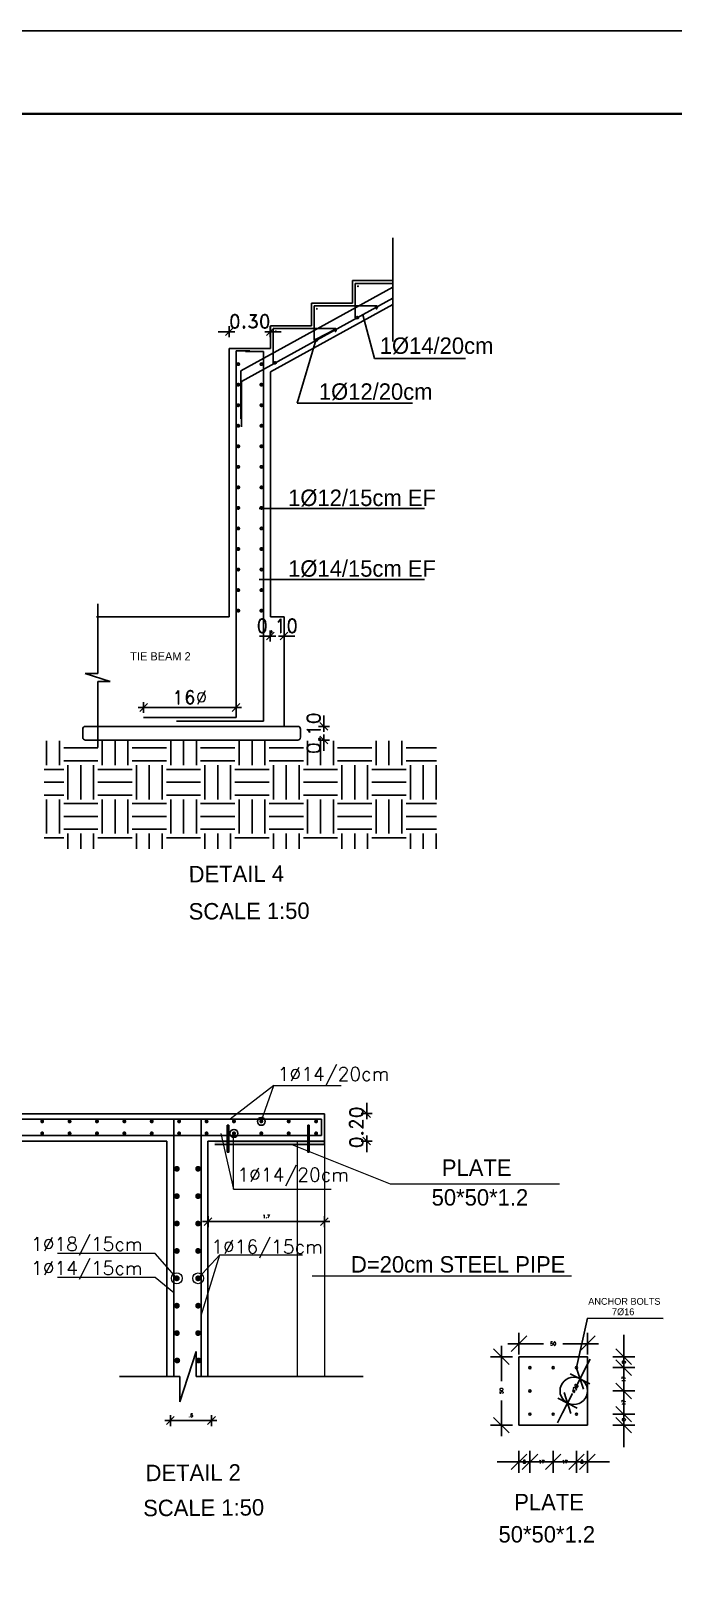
# Model space of a CAD drawing. Extents: x 166525 to 167198, y 178739 to 179747.
# Drawn here: x 167066.26 to 167075.64, y 179160.4 to 179182.91 of the extents above; entities that cross this region are included whole.
import ezdxf

# ---------------------------------------------------------------- set-up
doc = ezdxf.new("R2010")
doc.units = 0
doc.header["$MEASUREMENT"] = 0
doc.linetypes.add('AUSGEZOGEN', pattern=[0])
doc.linetypes.add('VONLAYER', pattern=[0])
doc.layers.get('0').update_dxf_attribs({"linetype": 'CONTINUOUS'})
doc.layers.get('DEFPOINTS').update_dxf_attribs({"linetype": 'CONTINUOUS'})
for name, color, linetype, lineweight in [('BEAM', 6, 'CONTINUOUS', 13), ('dimentions', 241, 'CONTINUOUS', 20), ('LINE', 8, 'CONTINUOUS', 9)]:
    doc.layers.add(name, color=color, linetype=linetype, lineweight=lineweight)
for name, color, linetype in [('BEAM-DIM', 4, 'CONTINUOUS'), ('COVER', 7, 'CONTINUOUS'), ('EBENE0', 7, 'AUSGEZOGEN'), ('FRAM-REIN', 2, 'CONTINUOUS'), ('MHATCH', 8, 'CONTINUOUS'), ('outdim', 42, 'CONTINUOUS'), ('Reinforcement', 10, 'CONTINUOUS'), ('SLAB-REIN', 2, 'CONTINUOUS'), ('ST', 2, 'CONTINUOUS'), ('TEXTM', 2, 'CONTINUOUS')]:
    doc.layers.add(name, color=color, linetype=linetype)
doc.styles.add('ROMAND10', font='ROMAND.shx', dxfattribs={"height": 0.2})
doc.styles.add('ROMANS', font='romans.shx')
doc.dimstyles.new('1-100-layout', dxfattribs={"dimtxt": 0.2, "dimasz": 0.08, "dimexe": 0.18, "dimexo": 0.0625, "dimgap": 0.05, "dimtad": 1, "dimzin": 12, "dimdsep": 46, "dimtxsty": 'ROMAND10', "dimblk": '2', "dimcen": 0, "dimdle": 0.15, "dimse1": 1, "dimse2": 1, "dimclrd": 256, "dimclre": 9, "dimclrt": 1, "dimazin": 0, "dimtfac": 1, "dimtix": 1, "dimtofl": 0, "dimtmove": 2, "dimatfit": 0, "dimldrblk": '2', "dimfxl": 1, "dimtolj": 1, "dimtzin": 0, "dimlwd": -1, "dimlwe": -1, "dimarcsym": 0})

# ---------------------------------------------------------------- blocks, each defined once
blk = doc.blocks.new('2')
for p, q in [((1, 0), (-1, 0)), ((0.71, 0.71), (-0.71, -0.71)), ((0, 1), (0, -1))]:
    blk.add_line(p, q)
blk = doc.blocks.new('*D1648')
at = {"layer": 'DEFPOINTS', "color": 0, "transparency": 16777216}
for p in [(167069.157, 179179.491), (167069.757, 179179.491), (167069.757, 179178.517)]:
    blk.add_point(p, dxfattribs=at)
at = {"layer": 'outdim', "transparency": 16777216}
for p, q in [((167069.077, 179178.517), (167068.997, 179178.517)), ((167069.837, 179178.517), (167069.917, 179178.517))]:
    blk.add_line(p, q, dxfattribs=at)
at = {"layer": 'outdim', "transparency": 16777216, "xscale": 0.08, "yscale": 0.08, "zscale": 0.08}
blk.add_blockref('2', (167069.157, 179178.517), dxfattribs=at)
at = {"layer": 'outdim', "transparency": 16777216, "xscale": 0.08, "yscale": 0.08, "zscale": 0.08, "rotation": 180}
blk.add_blockref('2', (167069.757, 179178.517), dxfattribs=at)
at = {"layer": 'outdim', "color": 1, "transparency": 16777216, "insert": (167069.457, 179178.667), "char_height": 0.2, "attachment_point": 5, "style": 'ROMAND10'}
blk.add_mtext('\\A1;0.30', dxfattribs=at)
blk = doc.blocks.new('*D1850')
at = {"layer": 'DEFPOINTS', "color": 0, "transparency": 16777216}
for p in [(167069.757, 179174.353), (167069.957, 179174.071), (167069.957, 179172.753)]:
    blk.add_point(p, dxfattribs=at)
at = {"layer": 'outdim', "transparency": 16777216}
for p, q in [((167069.677, 179174.071), (167069.597, 179174.071)), ((167070.037, 179174.071), (167070.117, 179174.071))]:
    blk.add_line(p, q, dxfattribs=at)
at = {"layer": 'outdim', "transparency": 16777216, "xscale": 0.08, "yscale": 0.08, "zscale": 0.08}
blk.add_blockref('2', (167069.757, 179174.071), dxfattribs=at)
at = {"layer": 'outdim', "transparency": 16777216, "xscale": 0.08, "yscale": 0.08, "zscale": 0.08, "rotation": 180}
blk.add_blockref('2', (167069.957, 179174.071), dxfattribs=at)
at = {"layer": 'outdim', "color": 1, "transparency": 16777216, "insert": (167069.857, 179174.221), "char_height": 0.2, "attachment_point": 5, "style": 'ROMAND10'}
blk.add_mtext('\\A1;0.10', dxfattribs=at)
blk = doc.blocks.new('*D1649')
at = {"layer": 'DEFPOINTS', "color": 0, "transparency": 16777216}
for p in [(167070.098, 179172.753), (167070.098, 179172.553), (167070.539, 179172.553)]:
    blk.add_point(p, dxfattribs=at)
at = {"layer": 'outdim', "transparency": 16777216}
for p, q in [((167070.539, 179172.833), (167070.539, 179172.913)), ((167070.539, 179172.473), (167070.539, 179172.393))]:
    blk.add_line(p, q, dxfattribs=at)
at = {"layer": 'outdim', "transparency": 16777216, "xscale": 0.08, "yscale": 0.08, "zscale": 0.08}
for p, rotation in [((167070.539, 179172.753), 270), ((167070.539, 179172.553), 90)]:
    blk.add_blockref('2', p, dxfattribs=dict(at, rotation=rotation))
at = {"layer": 'outdim', "color": 1, "transparency": 16777216, "insert": (167070.389, 179172.653), "char_height": 0.2, "attachment_point": 5, "rotation": 90, "style": 'ROMAND10'}
blk.add_mtext('\\A1;0.10', dxfattribs=at)
blk = doc.blocks.new('*D1851')
at = {"layer": 'DEFPOINTS', "color": 0, "transparency": 16777216}
for p in [(167070.547, 179167.096), (167070.547, 179166.696), (167071.165, 179166.696)]:
    blk.add_point(p, dxfattribs=at)
at = {"layer": 'outdim', "transparency": 16777216}
for p, q in [((167071.165, 179167.176), (167071.165, 179167.256)), ((167071.165, 179166.616), (167071.165, 179166.536))]:
    blk.add_line(p, q, dxfattribs=at)
at = {"layer": 'outdim', "transparency": 16777216, "xscale": 0.08, "yscale": 0.08, "zscale": 0.08}
for p, rotation in [((167071.165, 179167.096), 270), ((167071.165, 179166.696), 90)]:
    blk.add_blockref('2', p, dxfattribs=dict(at, rotation=rotation))
at = {"layer": 'outdim', "color": 1, "transparency": 16777216, "insert": (167071.015, 179166.896), "char_height": 0.2, "attachment_point": 5, "rotation": 90, "style": 'ROMAND10'}
blk.add_mtext('\\A1;0.20', dxfattribs=at)
blk = doc.blocks.new('*D1852')
at = {"layer": 'DEFPOINTS', "color": 0, "transparency": 16777216}
for p in [(167068.847, 179166.696), (167070.547, 179166.696), (167070.547, 179165.52)]:
    blk.add_point(p, dxfattribs=at)
at = {"layer": 'outdim', "transparency": 16777216}
blk.add_line((167068.927, 179165.52), (167070.467, 179165.52), dxfattribs=at)
at = {"layer": 'outdim', "transparency": 16777216, "xscale": 0.08, "yscale": 0.08, "zscale": 0.08, "rotation": 180}
blk.add_blockref('2', (167068.847, 179165.52), dxfattribs=at)
at = {"layer": 'outdim', "transparency": 16777216, "xscale": 0.08, "yscale": 0.08, "zscale": 0.08}
blk.add_blockref('2', (167070.547, 179165.52), dxfattribs=at)
at = {"layer": 'outdim', "color": 1, "transparency": 16777216, "insert": (167069.697, 179165.595), "char_height": 0.2, "attachment_point": 5, "style": 'ROMAND10'}
blk.add_mtext('\\A1;{\\H0.25x;1.7}', dxfattribs=at)
blk = doc.blocks.new('*D1650')
at = {"layer": 'DEFPOINTS', "color": 0, "transparency": 16777216}
for p in [(167068.298, 179162.959), (167068.898, 179162.959), (167068.898, 179162.614)]:
    blk.add_point(p, dxfattribs=at)
at = {"layer": 'outdim', "transparency": 16777216}
blk.add_line((167068.378, 179162.614), (167068.818, 179162.614), dxfattribs=at)
at = {"layer": 'outdim', "transparency": 16777216, "xscale": 0.08, "yscale": 0.08, "zscale": 0.08, "rotation": 180}
blk.add_blockref('2', (167068.298, 179162.614), dxfattribs=at)
at = {"layer": 'outdim', "transparency": 16777216, "xscale": 0.08, "yscale": 0.08, "zscale": 0.08}
blk.add_blockref('2', (167068.898, 179162.614), dxfattribs=at)
at = {"layer": 'outdim', "color": 1, "transparency": 16777216, "insert": (167068.598, 179162.689), "char_height": 0.2, "attachment_point": 5, "style": 'ROMAND10'}
blk.add_mtext('\\A1;{\\H0.25x;.6}', dxfattribs=at)
blk = doc.blocks.new('new block')
at = {"layer": 'FRAM-REIN', "const_width": 8.4}
blk.add_lwpolyline([(-3.4, 2.5, -1), (3.4, -2.5, -1)], format="xyb", close=True, dxfattribs=at)
blk = doc.blocks.new('*D39')
at = {"layer": 'DEFPOINTS', "color": 0, "transparency": 16777216}
for p in [(5087.397, -1021.603), (5086.897, -1021.698), (5087.397, -1021.698)]:
    blk.add_point(p, dxfattribs=at)
at = {"layer": 'outdim', "transparency": 16777216}
for p, q in [((5086.977, -1021.603), (5087.077, -1021.603)), ((5087.317, -1021.603), (5087.218, -1021.603))]:
    blk.add_line(p, q, dxfattribs=at)
at = {"layer": 'outdim', "transparency": 16777216, "xscale": 0.08, "yscale": 0.08, "zscale": 0.08, "rotation": 180}
blk.add_blockref('2', (5086.897, -1021.603), dxfattribs=at)
at = {"layer": 'outdim', "transparency": 16777216, "xscale": 0.08, "yscale": 0.08, "zscale": 0.08}
blk.add_blockref('2', (5087.397, -1021.603), dxfattribs=at)
at = {"layer": 'outdim', "color": 1, "transparency": 16777216, "insert": (5087.147, -1021.603), "char_height": 0.1, "attachment_point": 5, "style": 'ROMAND10'}
blk.add_mtext('\\A1;{\\H0.25x;50}', dxfattribs=at)
blk = doc.blocks.new('*D40')
at = {"layer": 'DEFPOINTS', "color": 0, "transparency": 16777216}
for p in [(5086.897, -1021.698), (5086.769, -1022.198), (5086.897, -1022.198)]:
    blk.add_point(p, dxfattribs=at)
at = {"layer": 'outdim', "transparency": 16777216}
for p, q in [((5086.769, -1021.778), (5086.769, -1021.878)), ((5086.769, -1022.118), (5086.769, -1022.018))]:
    blk.add_line(p, q, dxfattribs=at)
at = {"layer": 'outdim', "transparency": 16777216, "xscale": 0.08, "yscale": 0.08, "zscale": 0.08}
for p, rotation in [((5086.769, -1021.698), 90), ((5086.769, -1022.198), 270)]:
    blk.add_blockref('2', p, dxfattribs=dict(at, rotation=rotation))
at = {"layer": 'outdim', "color": 1, "transparency": 16777216, "insert": (5086.769, -1021.948), "char_height": 0.1, "attachment_point": 5, "rotation": 90, "style": 'ROMAND10'}
blk.add_mtext('\\A1;{\\H0.25x;50}', dxfattribs=at)
blk = doc.blocks.new('*D41')
at = {"layer": 'DEFPOINTS', "color": 0, "transparency": 16777216}
for p in [(5086.897, -1021.778), (5086.977, -1021.778), (5086.897, -1022.466)]:
    blk.add_point(p, dxfattribs=at)
at = {"layer": 'outdim', "transparency": 16777216}
for p, q in [((5086.817, -1022.466), (5086.737, -1022.466)), ((5087.057, -1022.466), (5087.137, -1022.466))]:
    blk.add_line(p, q, dxfattribs=at)
at = {"layer": 'outdim', "transparency": 16777216, "xscale": 0.08, "yscale": 0.08, "zscale": 0.08}
blk.add_blockref('2', (5086.897, -1022.466), dxfattribs=at)
at = {"layer": 'outdim', "transparency": 16777216, "xscale": 0.08, "yscale": 0.08, "zscale": 0.08, "rotation": 180}
blk.add_blockref('2', (5086.977, -1022.466), dxfattribs=at)
at = {"layer": 'outdim', "color": 1, "transparency": 16777216, "insert": (5086.937, -1022.466), "char_height": 0.1, "attachment_point": 5, "style": 'ROMAND10'}
blk.add_mtext('\\A1;{\\H0.25x;8}', dxfattribs=at)
blk = doc.blocks.new('*D42')
at = {"layer": 'DEFPOINTS', "color": 0, "transparency": 16777216}
for p in [(5086.977, -1022.118), (5087.147, -1022.118), (5087.147, -1022.466)]:
    blk.add_point(p, dxfattribs=at)
at = {"layer": 'outdim', "transparency": 16777216}
for p, q in [((5086.897, -1022.466), (5086.817, -1022.466)), ((5087.227, -1022.466), (5087.307, -1022.466))]:
    blk.add_line(p, q, dxfattribs=at)
at = {"layer": 'outdim', "transparency": 16777216, "xscale": 0.08, "yscale": 0.08, "zscale": 0.08}
blk.add_blockref('2', (5086.977, -1022.466), dxfattribs=at)
at = {"layer": 'outdim', "transparency": 16777216, "xscale": 0.08, "yscale": 0.08, "zscale": 0.08, "rotation": 180}
blk.add_blockref('2', (5087.147, -1022.466), dxfattribs=at)
at = {"layer": 'outdim', "color": 1, "transparency": 16777216, "insert": (5087.062, -1022.466), "char_height": 0.1, "attachment_point": 5, "style": 'ROMAND10'}
blk.add_mtext('\\A1;{\\H0.25x;17}', dxfattribs=at)
blk = doc.blocks.new('*D36')
at = {"layer": 'DEFPOINTS', "color": 0, "transparency": 16777216}
for p in [(5087.147, -1022.118), (5087.317, -1022.118), (5087.317, -1022.466)]:
    blk.add_point(p, dxfattribs=at)
at = {"layer": 'outdim', "transparency": 16777216}
for p, q in [((5087.067, -1022.466), (5086.987, -1022.466)), ((5087.397, -1022.466), (5087.477, -1022.466))]:
    blk.add_line(p, q, dxfattribs=at)
at = {"layer": 'outdim', "transparency": 16777216, "xscale": 0.08, "yscale": 0.08, "zscale": 0.08}
blk.add_blockref('2', (5087.147, -1022.466), dxfattribs=at)
at = {"layer": 'outdim', "transparency": 16777216, "xscale": 0.08, "yscale": 0.08, "zscale": 0.08, "rotation": 180}
blk.add_blockref('2', (5087.317, -1022.466), dxfattribs=at)
at = {"layer": 'outdim', "color": 1, "transparency": 16777216, "insert": (5087.232, -1022.466), "char_height": 0.1, "attachment_point": 5, "style": 'ROMAND10'}
blk.add_mtext('\\A1;{\\H0.25x;17}', dxfattribs=at)
blk = doc.blocks.new('*D37')
at = {"layer": 'DEFPOINTS', "color": 0, "transparency": 16777216}
for p in [(5087.317, -1022.118), (5087.397, -1022.118), (5087.397, -1022.466)]:
    blk.add_point(p, dxfattribs=at)
at = {"layer": 'outdim', "transparency": 16777216}
for p, q in [((5087.237, -1022.466), (5087.157, -1022.466)), ((5087.477, -1022.466), (5087.557, -1022.466))]:
    blk.add_line(p, q, dxfattribs=at)
at = {"layer": 'outdim', "transparency": 16777216, "xscale": 0.08, "yscale": 0.08, "zscale": 0.08}
blk.add_blockref('2', (5087.317, -1022.466), dxfattribs=at)
at = {"layer": 'outdim', "transparency": 16777216, "xscale": 0.08, "yscale": 0.08, "zscale": 0.08, "rotation": 180}
blk.add_blockref('2', (5087.397, -1022.466), dxfattribs=at)
at = {"layer": 'outdim', "color": 1, "transparency": 16777216, "insert": (5087.357, -1022.466), "char_height": 0.1, "attachment_point": 5, "style": 'ROMAND10'}
blk.add_mtext('\\A1;{\\H0.25x;8}', dxfattribs=at)
blk = doc.blocks.new('*D38')
at = {"layer": 'DEFPOINTS', "color": 0, "transparency": 16777216}
for p in [(5087.343, -1021.859), (5087.252, -1022.037)]:
    blk.add_point(p, dxfattribs=at)
at = {"layer": 'outdim', "transparency": 16777216}
for p, q in [((5087.379, -1021.788), (5087.416, -1021.717)), ((5087.215, -1022.108), (5087.179, -1022.18))]:
    blk.add_line(p, q, dxfattribs=at)
at = {"layer": 'outdim', "transparency": 16777216, "xscale": 0.08, "yscale": 0.08, "zscale": 0.08}
for p, rotation in [((5087.343, -1021.859), 242.9223156240745), ((5087.252, -1022.037), 62.92231562407446)]:
    blk.add_blockref('2', p, dxfattribs=dict(at, rotation=rotation))
at = {"layer": 'outdim', "color": 1, "transparency": 16777216, "insert": (5087.307, -1021.93), "char_height": 0.1, "attachment_point": 5, "rotation": 62.9223, "style": 'ROMAND10'}
blk.add_mtext('\\A1;{\\H0.25x;∅20}', dxfattribs=at)
blk = doc.blocks.new('*D32')
at = {"layer": 'DEFPOINTS', "color": 0, "transparency": 16777216}
for p in [(5086.975, -1022.118), (5086.975, -1022.198), (5087.662, -1022.198)]:
    blk.add_point(p, dxfattribs=at)
at = {"layer": 'outdim', "transparency": 16777216}
for p, q in [((5087.662, -1022.038), (5087.662, -1021.958)), ((5087.662, -1022.278), (5087.662, -1022.358))]:
    blk.add_line(p, q, dxfattribs=at)
at = {"layer": 'outdim', "transparency": 16777216, "xscale": 0.08, "yscale": 0.08, "zscale": 0.08}
for p, rotation in [((5087.662, -1022.118), 270), ((5087.662, -1022.198), 90)]:
    blk.add_blockref('2', p, dxfattribs=dict(at, rotation=rotation))
at = {"layer": 'outdim', "color": 1, "transparency": 16777216, "insert": (5087.662, -1022.158), "char_height": 0.1, "attachment_point": 5, "rotation": 90, "style": 'ROMAND10'}
blk.add_mtext('\\A1;{\\H0.25x;8}', dxfattribs=at)
blk = doc.blocks.new('*D33')
at = {"layer": 'DEFPOINTS', "color": 0, "transparency": 16777216}
for p in [(5087.315, -1021.948), (5087.662, -1021.948), (5087.315, -1022.118)]:
    blk.add_point(p, dxfattribs=at)
at = {"layer": 'outdim', "transparency": 16777216}
for p, q in [((5087.662, -1021.868), (5087.662, -1021.788)), ((5087.662, -1022.198), (5087.662, -1022.278))]:
    blk.add_line(p, q, dxfattribs=at)
at = {"layer": 'outdim', "transparency": 16777216, "xscale": 0.08, "yscale": 0.08, "zscale": 0.08}
for p, rotation in [((5087.662, -1021.948), 270), ((5087.662, -1022.118), 90)]:
    blk.add_blockref('2', p, dxfattribs=dict(at, rotation=rotation))
at = {"layer": 'outdim', "color": 1, "transparency": 16777216, "insert": (5087.662, -1022.033), "char_height": 0.1, "attachment_point": 5, "rotation": 90, "style": 'ROMAND10'}
blk.add_mtext('\\A1;{\\H0.25x;17}', dxfattribs=at)
blk = doc.blocks.new('*D34')
at = {"layer": 'DEFPOINTS', "color": 0, "transparency": 16777216}
for p in [(5087.315, -1021.778), (5087.662, -1021.778), (5087.315, -1021.948)]:
    blk.add_point(p, dxfattribs=at)
at = {"layer": 'outdim', "transparency": 16777216}
for p, q in [((5087.662, -1021.698), (5087.662, -1021.618)), ((5087.662, -1022.028), (5087.662, -1022.108))]:
    blk.add_line(p, q, dxfattribs=at)
at = {"layer": 'outdim', "transparency": 16777216, "xscale": 0.08, "yscale": 0.08, "zscale": 0.08}
for p, rotation in [((5087.662, -1021.778), 270), ((5087.662, -1021.948), 90)]:
    blk.add_blockref('2', p, dxfattribs=dict(at, rotation=rotation))
at = {"layer": 'outdim', "color": 1, "transparency": 16777216, "insert": (5087.662, -1021.863), "char_height": 0.1, "attachment_point": 5, "rotation": 90, "style": 'ROMAND10'}
blk.add_mtext('\\A1;{\\H0.25x;17}', dxfattribs=at)
blk = doc.blocks.new('*D35')
at = {"layer": 'DEFPOINTS', "color": 0, "transparency": 16777216}
for p in [(5087.315, -1021.698), (5087.662, -1021.698), (5087.315, -1021.778)]:
    blk.add_point(p, dxfattribs=at)
at = {"layer": 'outdim', "transparency": 16777216}
for p, q in [((5087.662, -1021.618), (5087.662, -1021.538)), ((5087.662, -1021.858), (5087.662, -1021.938))]:
    blk.add_line(p, q, dxfattribs=at)
at = {"layer": 'outdim', "transparency": 16777216, "xscale": 0.08, "yscale": 0.08, "zscale": 0.08}
for p, rotation in [((5087.662, -1021.698), 270), ((5087.662, -1021.778), 90)]:
    blk.add_blockref('2', p, dxfattribs=dict(at, rotation=rotation))
at = {"layer": 'outdim', "color": 1, "transparency": 16777216, "insert": (5087.662, -1021.738), "char_height": 0.1, "attachment_point": 5, "rotation": 90, "style": 'ROMAND10'}
blk.add_mtext('\\A1;{\\H0.25x;8}', dxfattribs=at)
blk = doc.blocks.new('*D1221')
at = {"layer": 'DEFPOINTS', "color": 0, "transparency": 16777216}
for p in [(167067.906, 179173.028), (167067.906, 179172.884), (167069.257, 179172.884)]:
    blk.add_point(p, dxfattribs=at)
at = {"layer": 'outdim', "transparency": 16777216}
blk.add_line((167069.177, 179173.028), (167067.986, 179173.028), dxfattribs=at)
at = {"layer": 'outdim', "transparency": 16777216, "xscale": 0.08, "yscale": 0.08, "zscale": 0.08, "rotation": 180}
blk.add_blockref('2', (167067.906, 179173.028), dxfattribs=at)
at = {"layer": 'outdim', "transparency": 16777216, "xscale": 0.08, "yscale": 0.08, "zscale": 0.08}
blk.add_blockref('2', (167069.257, 179173.028), dxfattribs=at)
at = {"layer": 'outdim', "color": 1, "transparency": 16777216, "insert": (167068.581, 179173.178), "char_height": 0.2, "attachment_point": 5, "style": 'ROMAND10'}
blk.add_mtext('\\A1;16%%C', dxfattribs=at)
blk = doc.blocks.new('A$C7AA342B0')
at = {"layer": 'outdim'}
for p, q in [((0.17, 0.768), (0.25, 1.129)), ((0.25, 1.129), (0.802, 1.128))]:
    blk.add_line(p, q, dxfattribs=at)
blk.add_lwpolyline([(-0.25, 0.848), (0.25, 0.848), (0.25, 0.348), (-0.25, 0.348)], close=True, dxfattribs=at)
for centre, radius in [((-0.17, 0.768), 0.008), ((0, 0.768), 0.008), ((0.15, 0.598), 0.1), ((0.17, 0.768), 0.008), ((-0.17, 0.598), 0.008), ((-0.17, 0.428), 0.008), ((0, 0.428), 0.008), ((0.17, 0.428), 0.008)]:
    blk.add_circle(centre, radius, dxfattribs=at)
at = {"layer": 'TEXTM', "color": 4}
for s, height, p in [('ANCHOR BOLTS', 0.05, (0.256, 1.227)), ('7%%C16 ', 0.05, (0.429, 1.151)), ('PLATE ', 0.12, (-0.284, -0.274)), ('50*50*1.2', 0.12, (-0.399, -0.509))]:
    blk.add_text(s, height=height, rotation=359.9926, dxfattribs=at).set_placement(p)
at = {"layer": 'outdim'}
for base, p1, p2, override, picture, middle in [((0.25, 0.942), (-0.25, 0.848), (0.25, 0.848), {"dimfxl": 0}, '*D39', (0, 0.942)), ((-0.25, 0.08), (-0.17, 0.768), (-0.25, 0.768), {"dimfxl": 0}, '*D41', (-0.21, 0.08)), ((0, 0.08), (-0.17, 0.428), (0, 0.428), {"dimtxt": 0.05, "dimfxl": 0}, '*D42', (-0.085, 0.08)), ((0.17, 0.08), (0, 0.428), (0.17, 0.428), {"dimfxl": 0}, '*D36', (0.085, 0.08)), ((0.25, 0.08), (0.17, 0.428), (0.25, 0.428), {"dimfxl": 0}, '*D37', (0.21, 0.08))]:
    dim = blk.add_linear_dim(base=base, p1=p1, p2=p2, text='{\\H0.25x;<>}', dimstyle='1-100-layout', override=override, dxfattribs=at)
    dim.commit()
    dim.dimension.update_dxf_attribs({"geometry": picture, "text_midpoint": middle, "insert": (-5087.147, 1022.546)})
for base, p1, p2, override, picture, middle in [((-0.379, 0.348), (-0.25, 0.848), (-0.25, 0.348), {"dimfxl": 0}, '*D40', (-0.379, 0.598)), ((0.515, 0.848), (0.168, 0.768), (0.168, 0.848), {"dimfxl": 0}, '*D35', (0.515, 0.808)), ((0.515, 0.768), (0.168, 0.598), (0.168, 0.768), {"dimfxl": 0}, '*D34', (0.515, 0.683)), ((0.515, 0.598), (0.168, 0.428), (0.168, 0.598), {"dimtxt": 0.05, "dimfxl": 0}, '*D33', (0.515, 0.513)), ((0.515, 0.348), (-0.172, 0.428), (-0.172, 0.348), {"dimfxl": 0}, '*D32', (0.515, 0.388))]:
    dim = blk.add_linear_dim(base=base, p1=p1, p2=p2, angle=90, text='{\\H0.25x;<>}', dimstyle='1-100-layout', override=override, dxfattribs=at)
    dim.commit()
    dim.dimension.update_dxf_attribs({"geometry": picture, "text_midpoint": middle, "insert": (-5087.147, 1022.546)})
dim = blk.add_diameter_dim_2p(p1=(0.104, 0.509), p2=(0.196, 0.687), text='{\\H0.25x;<>}', dimstyle='1-100-layout', override={"dimfxl": 0}, dxfattribs=at)
dim.commit()
dim.dimension.update_dxf_attribs({"geometry": '*D38', "text_midpoint": (0.159, 0.616), "dimtype": 131, "insert": (-5087.147, 1022.546)})

msp = doc.modelspace()

# ---------------------------------------------------------------- hatches: boundary and pattern name
at = {"linetype": 'VONLAYER'}
h = msp.add_hatch(dxfattribs=at)
h.set_pattern_fill('EARTH', color=8, scale=2, style=0)
h.set_pattern_definition([(0, (166590.2392, 179059.7488), (0.5, 0.5), [0.5, -0.5]), (0, (166590.2392, 179059.9363), (0.5, 0.5), [0.5, -0.5]), (0, (166590.2392, 179060.1238), (0.5, 0.5), [0.5, -0.5]), (90, (166590.3017, 179060.1863), (-0.5, 0.5), [0.5, -0.5]), (90, (166590.4892, 179060.1863), (-0.5, 0.5), [0.5, -0.5]), (90, (166590.6767, 179060.1863), (-0.5, 0.5), [0.5, -0.5])])
h.paths.add_polyline_path([(167066.45519, 179172.54099), (167066.45519, 179170.96492), (167072.18231, 179170.96492), (167072.18231, 179172.54099)])
at = {"layer": 'outdim'}
h = msp.add_hatch(color=256, dxfattribs=at)
h.paths.add_polyline_path([(167070.32543, 179166.92769), (167070.30301, 179166.92769), (167070.30301, 179166.77579), (167070.32543, 179166.77579)])
h.paths.add_polyline_path([(167070.32543, 179166.77579), (167070.30301, 179166.77579), (167070.30301, 179166.69579), (167070.32543, 179166.69579)])
h.paths.add_polyline_path([(167070.32543, 179166.64779), (167070.30301, 179166.64779), (167070.30301, 179166.53541), (167070.32543, 179166.53541)])
h.paths.add_polyline_path([(167069.15125, 179166.77579), (167069.12884, 179166.77579), (167069.12884, 179166.69579), (167069.15125, 179166.69579)])
h.paths.add_polyline_path([(167069.15125, 179166.92769), (167069.12884, 179166.92769), (167069.12884, 179166.77579), (167069.15125, 179166.77579)])
h.paths.add_polyline_path([(167069.15125, 179166.64779), (167069.12884, 179166.64779), (167069.12884, 179166.53541), (167069.15125, 179166.53541)])
h = msp.add_hatch(color=256, dxfattribs=at)
h.paths.add_polyline_path([(167070.14651, 179166.64779), (167069.34651, 179166.64779), (167069.34651, 179166.69579), (167070.14651, 179166.69579)])
h.paths.add_polyline_path([(167069.34651, 179166.64779), (167068.94651, 179166.64779), (167068.94651, 179166.69579), (167069.34651, 179166.69579)])
h.paths.add_polyline_path([(167070.54651, 179166.64779), (167070.14651, 179166.64779), (167070.14651, 179166.69579), (167070.54651, 179166.69579)])

# ---------------------------------------------------------------- linework, layer by layer
at = {"layer": 'COVER', "flags": 128}
msp.add_lwpolyline([(167043.18794, 179182.91152), (167103.10919, 179182.91152), (167103.10919, 179140.58902), (167043.18794, 179140.58902)], close=True, dxfattribs=at)
at = {"layer": 'dimentions'}
for p, q in [((167070.14651, 179166.69579), (167070.14651, 179163.25758)), ((167070.54651, 179166.69579), (167070.54651, 179163.25758))]:
    msp.add_line(p, q, dxfattribs=at)
at = {"layer": 'EBENE0', "color": 3, "linetype": 'AUSGEZOGEN'}
for p, q in [((167069.15716, 179178.27313), (167069.15716, 179174.35313)), ((167069.15716, 179178.27313), (167069.75716, 179178.27313)), ((167069.75716, 179177.75313), (167069.75716, 179174.35313)), ((167067.23783, 179174.54287), (167067.23783, 179173.52636)), ((167069.15716, 179174.35313), (167067.21716, 179174.35313)), ((167069.95716, 179174.35313), (167069.75716, 179174.35313)), ((167069.95716, 179174.35313), (167069.95716, 179172.75313)), ((167067.23662, 179173.52636), (167067.05374, 179173.52636)), ((167067.05374, 179173.52636), (167067.41949, 179173.40738)), ((167067.41949, 179173.40738), (167067.23783, 179173.40738)), ((167067.23783, 179173.40738), (167067.23783, 179172.44402)), ((167067.01716, 179172.71313), (167067.01716, 179172.59313)), ((167070.15716, 179172.75313), (167067.05716, 179172.75313)), ((167070.15716, 179172.75313), (167067.17716, 179172.75313)), ((167070.19716, 179172.71313), (167070.19716, 179172.59313)), ((167070.15716, 179172.55313), (167067.05716, 179172.55313)), ((167065.00092, 179167.09579), (167068.84651, 179167.09579)), ((167065.00092, 179167.09579), (167068.84651, 179167.09579)), ((167068.78651, 179167.09579), (167070.54651, 179167.09579)), ((167070.54651, 179167.09579), (167070.54651, 179166.69579)), ((167068.24651, 179166.69579), (167065.00092, 179166.69579)), ((167068.24651, 179166.69579), (167068.24651, 179163.25515)), ((167068.84651, 179166.69579), (167068.84651, 179163.25515)), ((167068.84651, 179166.69579), (167068.84651, 179163.25515)), ((167068.84651, 179166.69579), (167070.54651, 179166.69579)), ((167068.84651, 179166.69579), (167068.84651, 179163.25515)), ((167068.84651, 179166.69579), (167068.84651, 179163.25515)), ((167068.43523, 179162.8894), (167068.67319, 179163.62091)), ((167068.67319, 179163.62091), (167068.67319, 179163.25758)), ((167067.55659, 179163.25515), (167068.43523, 179163.25515)), ((167068.43523, 179163.25515), (167068.43523, 179162.8894)), ((167068.67319, 179163.25758), (167071.11335, 179163.25758))]:
    msp.add_line(p, q, dxfattribs=at)
for centre, start, end in [((167067.05716, 179172.71313), 90, 180), ((167070.15716, 179172.71313), 0, 90), ((167067.05716, 179172.59313), 180, 270), ((167070.15716, 179172.59313), 270, 0)]:
    msp.add_arc(centre, 0.04, start, end, dxfattribs=at)
at = {"layer": 'FRAM-REIN', "lineweight": 25}
for p, q in [((167068.34651, 179163.25515), (167068.34651, 179167.01579)), ((167068.74651, 179167.01579), (167068.74651, 179163.25758))]:
    msp.add_line(p, q, dxfattribs=at)
at = {"layer": 'LINE', "linetype": 'Continuous'}
for p, q in [((167069.80796, 179167.50893), (167069.16857, 179167.01579)), ((167069.6255, 179166.98352), (167069.80796, 179167.50893)), ((167069.8152, 179167.50893), (167070.79296, 179167.50893)), ((167069.03576, 179166.80807), (167069.21822, 179165.99087)), ((167069.21822, 179165.99087), (167069.21822, 179166.77579)), ((167070.06968, 179166.64779), (167071.50792, 179166.06917)), ((167069.21822, 179165.99087), (167070.64715, 179165.99087)), ((167071.50792, 179166.06917), (167073.98015, 179166.06917)), ((167068.07372, 179165.05226), (167066.65056, 179165.05226)), ((167068.39206, 179164.691), (167068.07372, 179165.05226)), ((167068.7021, 179164.691), (167069.02045, 179165.03283)), ((167068.74651, 179164.14578), (167069.02045, 179165.03283)), ((167069.02045, 179165.03283), (167070.22796, 179165.03283)), ((167068.07372, 179164.70146), (167066.65056, 179164.70146)), ((167068.34651, 179164.4783), (167068.07372, 179164.70146)), ((167070.36865, 179164.7257), (167074.15524, 179164.7257))]:
    msp.add_line(p, q, dxfattribs=at)
for centre, radius in [((167068.39206, 179164.691), 0.07987), ((167068.7021, 179164.691), 0.07873)]:
    msp.add_circle(centre, radius, dxfattribs=at)
at = {"layer": 'MHATCH', "const_width": 0.03562, "flags": 128}
msp.add_lwpolyline([(167044.75544, 179181.70027), (167101.54169, 179181.70027), (167101.54169, 179141.80027), (167044.75544, 179141.80027)], close=True, dxfattribs=at)
at = {"layer": 'MHATCH'}
msp.add_lwpolyline([(167045.11169, 179181.70027), (167101.54169, 179181.70027), (167101.54169, 179141.80027)], dxfattribs=at)
at = {"layer": 'outdim'}
for p, q in [((167071.54521, 179179.88684), (167071.54521, 179178.37564)), ((167071.10605, 179178.76394), (167071.28025, 179178.12806)), ((167070.42417, 179178.40609), (167070.69727, 179178.54896)), ((167070.42417, 179178.40609), (167070.14921, 179177.47443)), ((167071.28025, 179178.12806), (167072.60584, 179178.12806)), ((167070.14921, 179177.47443), (167071.83519, 179177.47443)), ((167069.12884, 179166.92769), (167069.15125, 179166.92769)), ((167070.32543, 179166.92769), (167070.30301, 179166.92769)), ((167068.94651, 179166.64779), (167070.54651, 179166.64779)), ((167070.54651, 179166.69579), (167070.54651, 179166.64779))]:
    msp.add_line(p, q, dxfattribs=at)
at = {"layer": 'outdim', "color": 8}
for p, q in [((167069.59453, 179175.93267), (167072.00842, 179175.93267)), ((167069.59453, 179174.90016), (167072.00842, 179174.90016))]:
    msp.add_line(p, q, dxfattribs=at)
at = {"layer": 'outdim'}
for points in [[(167069.12884, 179166.92769), (167069.12884, 179166.53541), (167069.15125, 179166.53541), (167069.15125, 179166.92769)], [(167070.30301, 179166.92769), (167070.30301, 179166.53541), (167070.32543, 179166.53541), (167070.32543, 179166.92769)]]:
    msp.add_lwpolyline(points, dxfattribs=at)
for centre in [(167069.6255, 179166.98352), (167069.2255, 179166.80807)]:
    msp.add_circle(centre, 0.05775, dxfattribs=at)
at = {"layer": 'Reinforcement', "linetype": 'VONLAYER'}
for p, q in [((167070.99716, 179178.72189), (167070.99716, 179179.22313)), ((167070.99716, 179179.22313), (167071.54521, 179179.22313)), ((167071.54521, 179179.16525), (167069.3247, 179177.94397)), ((167070.39716, 179178.39189), (167070.39716, 179178.89313)), ((167070.39716, 179178.89313), (167071.31371, 179178.89313)), ((167069.79716, 179178.06189), (167069.79716, 179178.56313)), ((167069.79716, 179178.56313), (167070.71371, 179178.56313)), ((167069.25716, 179178.23839), (167069.25716, 179172.88439)), ((167069.25716, 179178.23839), (167069.45986, 179178.23839)), ((167069.65716, 179178.22849), (167069.39542, 179178.22849)), ((167069.65716, 179178.22849), (167069.65716, 179172.82912)), ((167069.3247, 179177.94397), (167069.3247, 179177.24595)), ((167069.33644, 179177.79065), (167069.33644, 179177.12788)), ((167069.25716, 179172.88439), (167067.90556, 179172.88439)), ((167068.38556, 179172.82912), (167069.65716, 179172.82912)), ((167065.14607, 179167.01579), (167070.50195, 179167.01579)), ((167070.50195, 179167.01579), (167070.50195, 179166.77595)), ((167070.50195, 179166.77579), (167070.50195, 179167.01564)), ((167065.14607, 179166.77579), (167070.50195, 179166.77579))]:
    msp.add_line(p, q, dxfattribs=at)
msp.add_lwpolyline([(167071.54521, 179179.00548), (167069.33644, 179177.79065)], dxfattribs=at)
for centre, radius, start, end in [((167071.02193, 179178.73297), 0.02713, 204.103903, 359.200009), ((167071.29253, 179178.87484), 0.02798, 282.26627, 40.809188), ((167070.69253, 179178.54484), 0.02798, 282.26627, 40.809188), ((167070.42193, 179178.40297), 0.02713, 204.103903, 359.200009), ((167069.82193, 179178.07297), 0.02713, 204.103903, 359.200009)]:
    msp.add_arc(centre, radius, start, end, dxfattribs=at)
at = {"layer": 'SLAB-REIN', "color": 2}
for points, const_width in [([(167071.02842, 179179.18156, 1), (167071.04369, 179179.18156, 1)], 0.01382), ([(167070.42842, 179178.85156, 1), (167070.44369, 179178.85156, 1)], 0.01382), ([(167071.01654, 179178.73609, 1), (167071.03181, 179178.73609, 1)], 0.01382), ([(167071.28963, 179178.87896, 1), (167071.3049, 179178.87896, 1)], 0.01382), ([(167069.82842, 179178.52156, 1), (167069.84369, 179178.52156, 1)], 0.01382), ([(167070.68963, 179178.54896, 1), (167070.7049, 179178.54896, 1)], 0.01382), ([(167070.41654, 179178.40609, 1), (167070.43181, 179178.40609, 1)], 0.01382), ([(167069.27346, 179178.04314, 1), (167069.30401, 179178.04314, 1)], 0.02764), ([(167069.61156, 179178.04314, 1), (167069.64211, 179178.04314, 1)], 0.02764), ([(167069.81654, 179178.07609, 1), (167069.83181, 179178.07609, 1)], 0.01382), ([(167069.27346, 179177.74314, 1), (167069.30401, 179177.74314, 1)], 0.02764), ([(167069.61156, 179177.74314, 1), (167069.64211, 179177.74314, 1)], 0.02764), ([(167069.27346, 179177.44314, 1), (167069.30401, 179177.44314, 1)], 0.02764), ([(167069.61156, 179177.44314, 1), (167069.64211, 179177.44314, 1)], 0.02764), ([(167069.27346, 179177.14314, 1), (167069.30401, 179177.14314, 1)], 0.02764), ([(167069.27346, 179177.14314, 1), (167069.30401, 179177.14314, 1)], 0.02764), ([(167069.61156, 179177.14314, 1), (167069.64211, 179177.14314, 1)], 0.02764), ([(167069.61156, 179177.14314, 1), (167069.64211, 179177.14314, 1)], 0.02764), ([(167069.27346, 179176.84314, 1), (167069.30401, 179176.84314, 1)], 0.02764), ([(167069.61156, 179176.84314, 1), (167069.64211, 179176.84314, 1)], 0.02764), ([(167069.27346, 179176.54314, 1), (167069.30401, 179176.54314, 1)], 0.02764), ([(167069.27346, 179176.54314, 1), (167069.30401, 179176.54314, 1)], 0.02764), ([(167069.61156, 179176.54314, 1), (167069.64211, 179176.54314, 1)], 0.02764), ([(167069.61156, 179176.54314, 1), (167069.64211, 179176.54314, 1)], 0.02764), ([(167069.27346, 179176.24314, 1), (167069.30401, 179176.24314, 1)], 0.02764), ([(167069.61156, 179176.24314, 1), (167069.64211, 179176.24314, 1)], 0.02764), ([(167069.27346, 179175.94314, 1), (167069.30401, 179175.94314, 1)], 0.02764), ([(167069.27346, 179175.94314, 1), (167069.30401, 179175.94314, 1)], 0.02764), ([(167069.61156, 179175.94314, 1), (167069.64211, 179175.94314, 1)], 0.02764), ([(167069.61156, 179175.94314, 1), (167069.64211, 179175.94314, 1)], 0.02764), ([(167069.27346, 179175.64314, 1), (167069.30401, 179175.64314, 1)], 0.02764), ([(167069.61156, 179175.64314, 1), (167069.64211, 179175.64314, 1)], 0.02764), ([(167069.27346, 179175.34314, 1), (167069.30401, 179175.34314, 1)], 0.02764), ([(167069.27346, 179175.34314, 1), (167069.30401, 179175.34314, 1)], 0.02764), ([(167069.61156, 179175.34314, 1), (167069.64211, 179175.34314, 1)], 0.02764), ([(167069.61156, 179175.34314, 1), (167069.64211, 179175.34314, 1)], 0.02764), ([(167069.27346, 179175.04314, 1), (167069.30401, 179175.04314, 1)], 0.02764), ([(167069.61156, 179175.04314, 1), (167069.64211, 179175.04314, 1)], 0.02764), ([(167069.27346, 179174.74314, 1), (167069.30401, 179174.74314, 1)], 0.02764), ([(167069.61156, 179174.74314, 1), (167069.64211, 179174.74314, 1)], 0.02764), ([(167069.27346, 179174.44314, 1), (167069.30401, 179174.44314, 1)], 0.02764), ([(167069.61156, 179174.44314, 1), (167069.64211, 179174.44314, 1)], 0.02764), ([(167066.41023, 179166.98352, 1), (167066.44078, 179166.98352, 1)], 0.02764), ([(167066.41023, 179166.80807, -1), (167066.44078, 179166.80807, -1)], 0.02764), ([(167066.81023, 179166.98352, 1), (167066.84078, 179166.98352, 1)], 0.02764), ([(167066.81023, 179166.80807, -1), (167066.84078, 179166.80807, -1)], 0.02764), ([(167067.21023, 179166.98352, 1), (167067.24078, 179166.98352, 1)], 0.02764), ([(167067.21023, 179166.80807, -1), (167067.24078, 179166.80807, -1)], 0.02764), ([(167067.61023, 179166.98352, 1), (167067.64078, 179166.98352, 1)], 0.02764), ([(167067.61023, 179166.80807, -1), (167067.64078, 179166.80807, -1)], 0.02764), ([(167068.01023, 179166.98352, 1), (167068.04078, 179166.98352, 1)], 0.02764), ([(167068.01023, 179166.80807, -1), (167068.04078, 179166.80807, -1)], 0.02764), ([(167068.41023, 179166.98352, 1), (167068.44078, 179166.98352, 1)], 0.02764), ([(167068.41023, 179166.80807, -1), (167068.44078, 179166.80807, -1)], 0.02764), ([(167068.81023, 179166.98352, 1), (167068.84078, 179166.98352, 1)], 0.02764), ([(167068.81023, 179166.80807, -1), (167068.84078, 179166.80807, -1)], 0.02764), ([(167069.21023, 179166.98352, 1), (167069.24078, 179166.98352, 1)], 0.02764), ([(167069.21023, 179166.80807, -1), (167069.24078, 179166.80807, -1)], 0.02764), ([(167069.61023, 179166.98352, 1), (167069.64078, 179166.98352, 1)], 0.02764), ([(167069.61023, 179166.80807, -1), (167069.64078, 179166.80807, -1)], 0.02764), ([(167070.01023, 179166.98352, 1), (167070.04078, 179166.98352, 1)], 0.02764), ([(167070.01023, 179166.80807, -1), (167070.04078, 179166.80807, -1)], 0.02764), ([(167070.41023, 179166.98352, 1), (167070.44078, 179166.98352, 1)], 0.02764), ([(167070.41023, 179166.80807, -1), (167070.44078, 179166.80807, -1)], 0.02764)]:
    msp.add_lwpolyline(points, format="xyb", close=True, dxfattribs=dict(at, const_width=const_width))
at = {"layer": 'ST'}
for p, q in [((167070.95716, 179178.93313), (167070.95716, 179179.26313)), ((167070.95716, 179179.26313), (167071.55716, 179179.26313)), ((167071.54521, 179178.91417), (167069.75716, 179177.93075)), ((167070.35716, 179178.60313), (167070.35716, 179178.93313)), ((167070.35716, 179178.93313), (167070.95716, 179178.93313)), ((167069.75716, 179178.27313), (167069.75716, 179178.60313)), ((167069.75716, 179178.60313), (167070.35716, 179178.60313)), ((167069.75716, 179178.60313), (167070.35716, 179178.60313)), ((167069.75716, 179177.93075), (167069.75716, 179176.47133))]:
    msp.add_line(p, q, dxfattribs=at)

# ---------------------------------------------------------------- block references
at = {"layer": 'BEAM', "xscale": -0.005062500007562916, "yscale": 0.005062499985797331, "zscale": 0.005062500829816088, "rotation": 167.0997860701086}
for p in [(167068.39206, 179166.291), (167068.7021, 179166.291), (167068.39206, 179165.891), (167068.7021, 179165.891), (167068.39206, 179165.491), (167068.7021, 179165.491), (167068.39206, 179165.091), (167068.7021, 179165.091), (167068.39206, 179164.691), (167068.7021, 179164.691), (167068.39206, 179164.291), (167068.7021, 179164.291), (167068.39206, 179163.891), (167068.7021, 179163.891), (167068.39803, 179163.491), (167068.70807, 179163.491)]:
    msp.add_blockref('new block', p, dxfattribs=at)
at = {"layer": 'outdim', "xscale": 2, "yscale": 2, "zscale": 2}
msp.add_blockref('A$C7AA342B0', (167073.88731, 179161.85055), dxfattribs=at)

# ---------------------------------------------------------------- texts
at = {"layer": 'BEAM-DIM', "style": 'ROMANS'}
for s, p in [('1%%C14/20cm', (167069.86571, 179167.57628)), ('1%%C14/20cm', (167069.27597, 179166.10552)), ('1%%C18/15cm', (167066.26237, 179165.092)), ('1%%C16/15cm', (167068.89445, 179165.0518)), ('1%%C14/15cm', (167066.26237, 179164.74121))]:
    msp.add_text(s, height=0.2, dxfattribs=at).set_placement(p)
at = {"layer": 'TEXTM', "color": 4}
for s, height, rotation, p in [('1%%C14/20cm', 0.24, 359.992647, (167071.35496, 179178.19336)), ('1%%C12/20cm', 0.24, 359.992647, (167070.46577, 179177.52273)), ('1%%C12/15cm EF', 0.24, 359.992647, (167070.01698, 179175.97125)), ('1%%C14/15cm EF', 0.24, 359.992647, (167070.01698, 179174.93875)), ('TIE BEAM 2', 0.12, 359.992647, (167067.71101, 179173.71589)), ('DETAIL 4', 0.24, 0.360658, (167068.56548, 179170.47407)), ('SCALE 1:50', 0.24, 0.360658, (167068.56548, 179169.9301)), ('PLATE ', 0.24, 359.992647, (167072.26174, 179166.18761)), ('50*50*1.2', 0.24, 359.992647, (167072.11267, 179165.7533)), ('D=20cm STEEL PIPE', 0.24, 359.992647, (167070.93463, 179164.77522)), ('DETAIL 2', 0.24, 0.360658, (167067.93619, 179161.72776)), ('SCALE 1:50', 0.24, 0.360658, (167067.90088, 179161.21569))]:
    msp.add_text(s, height=height, rotation=rotation, dxfattribs=at).set_placement(p)

# ---------------------------------------------------------------- dimensions: what is measured, and where the dimension line sits
at = {"layer": 'outdim'}
for base, p1, p2, text, picture, middle in [((167069.75716, 179178.51727), (167069.15716, 179179.49101), (167069.75716, 179179.49101), '0.30', '*D1648', (167069.45716, 179178.66727)), ((167069.95716, 179174.07141), (167069.75716, 179174.35313), (167069.95716, 179172.75313), '0.10', '*D1850', (167069.85716, 179174.22141)), ((167067.90556, 179173.02834), (167069.25716, 179172.88439), (167067.90556, 179172.88439), '16%%C', '*D1221', (167068.58136, 179173.17834)), ((167070.54651, 179165.51995), (167068.84651, 179166.69579), (167070.54651, 179166.69579), '{\\H0.25x;<>}', '*D1852', (167069.69651, 179165.59495)), ((167068.89802, 179162.61394), (167068.29802, 179162.95878), (167068.89802, 179162.95878), '{\\H0.25x;<>}', '*D1650', (167068.59802, 179162.68894))]:
    dim = msp.add_linear_dim(base=base, p1=p1, p2=p2, text=text, dimstyle='1-100-layout', override={"dimfxl": 0}, dxfattribs=at)
    dim.commit()
    dim.dimension.update_dxf_attribs({"geometry": picture, "text_midpoint": middle})
for base, p1, p2, text, picture, middle in [((167070.53889, 179172.55313), (167070.09827, 179172.75313), (167070.09827, 179172.55313), '0.10', '*D1649', (167070.38889, 179172.65313)), ((167071.16527, 179166.69579), (167070.54651, 179167.09579), (167070.54651, 179166.69579), '0.20', '*D1851', (167071.01527, 179166.89579))]:
    dim = msp.add_linear_dim(base=base, p1=p1, p2=p2, angle=90, text=text, dimstyle='1-100-layout', override={"dimfxl": 0}, dxfattribs=at)
    dim.commit()
    dim.dimension.update_dxf_attribs({"geometry": picture, "text_midpoint": middle})

doc.saveas('drawing.dxf')
